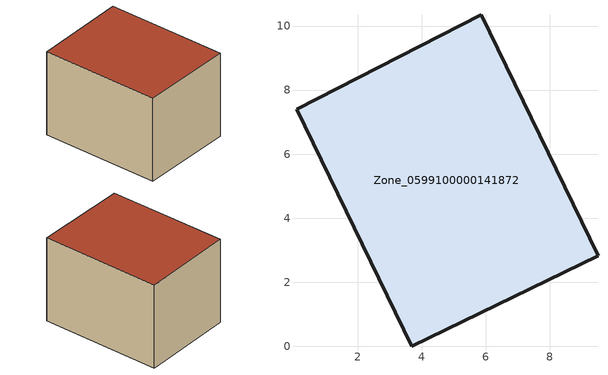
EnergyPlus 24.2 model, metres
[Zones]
Zone_0599100000141872
 floor ground (C_G): 0.09,7.4 5.86,10.36 9.5,2.82 3.69,0 z0
 wall outside (C_F): 0.09,7.4 3.69,0 9.5,2.82 5.86,10.36 0.09,7.4 z0:5.94
 roof outside (C_R): 5.86,10.36 0.09,7.4 3.69,0 9.5,2.82 z5.94
[BUILDING]
Pand.0599100000141872: North Axis=0; Terrain=City; Loads Convergence Tolerance Value=0.04; Temperature Convergence Tolerance Value=0.4; Solar Distribution=FullExterior; Maximum Number of Warmup Days=25; Minimum Number of Warmup Days=1
[Site:Location]
Rotterdam.The.Hague.AP_ZH_NLD Design_Conditions: Latitude=51.96; Longitude=4.45; Time Zone=1; Elevation=-4.5
[SITE:GROUNDTEMPERATURE:BUILDINGSURFACE]
18, 18, 18, 18, 18, 18, 18, 18, 18, 18, 18, 18
[MATERIAL] Thermal Absorptance=0.9; Solar Absorptance=0.7; Visible Absorptance=0.7
Name | Roughness | Thickness | Conductivity | Density | Specific Heat
G.TC.1946-1964 | MediumSmooth | 0.15 | 1 | 540 | 1210
F.TC.1946-1964 | Rough | 0.3 | 0.857143 | 1920 | 840
R.TC.1946-1964 | MediumRough | 0.2 | 0.235294 | 1500 | 1000
[CONSTRUCTION]
C_G: G.TC.1946-1964
C_F: F.TC.1946-1964
C_R: R.TC.1946-1964
[ZONE]
Zone_0599100000141872: Type=1; Multiplier=1; Ceiling Height=Autocalculate; Volume=Autocalculate; Floor Area=autocalculate; Part of Total Floor Area=Yes
[ZONEINFILTRATION:DESIGNFLOWRATE]
Infil_Zone_0599100000141872: Zone or ZoneList or Space or SpaceList=Zone_0599100000141872; Schedule=AlwaysOn; Design Flow Rate Calculation Method=Flow/Area; Flow Rate per Floor Area=0.003; Constant Term Coefficient=1; Temperature Term Coefficient=0; Velocity Term Coefficient=0; Velocity Squared Term Coefficient=0
[HVACTEMPLATE:ZONE:IDEALLOADSAIRSYSTEM]
Zone_0599100000141872: Maximum Heating Supply Air Temperature=50; Minimum Cooling Supply Air Temperature=13; Maximum Heating Supply Air Humidity Ratio=0.0156; Minimum Cooling Supply Air Humidity Ratio=0.0077; Heating Limit=NoLimit; Cooling Limit=NoLimit; Dehumidification Control Type=ConstantSensibleHeatRatio; Cooling Sensible Heat Ratio=0.7; Dehumidification Setpoint=60; Humidification Control Type=None; Humidification Setpoint=30; Outdoor Air Method=None; Outdoor Air Flow Rate per Person=0.00944; Outdoor Air Flow Rate per Zone Floor Area=0; Outdoor Air Flow Rate per Zone=0; Demand Controlled Ventilation Type=None; Outdoor Air Economizer Type=NoEconomizer; Heat Recovery Type=None; Sensible Heat Recovery Effectiveness=0.7; Latent Heat Recovery Effectiveness=0.65
[ZONECONTROL:THERMOSTAT]
ThermostatControl_Zone_0599100000141872: Zone or ZoneList=Zone_0599100000141872; Control Type Schedule=DualSetpointControlType; Control 1=Thermostat_Zone_0599100000141872; Temperature Difference Between Cutout And Setpoint=0
[THERMOSTATSETPOINT:DUALSETPOINT]
Thermostat_Zone_0599100000141872: Heating Setpoint Temperature Schedule=HeatingSetpoint_Zone_0599100000141872; Cooling Setpoint Temperature Schedule=CoolingSetpoint_Zone_0599100000141872
[SCHEDULE:COMPACT]
HeatingSetpoint_Zone_0599100000141872: Through: 12/31, For: AllDays, Until: 24:00, 21
CoolingSetpoint_Zone_0599100000141872: Through: 12/31, For: AllDays, Until: 24:00, 24
DualSetpointControlType: Through: 12/31, For: AllDays, Until: 24:00, 4
AlwaysOn: Through: 12/31, For: AllDays, Until: 24:00, 1
